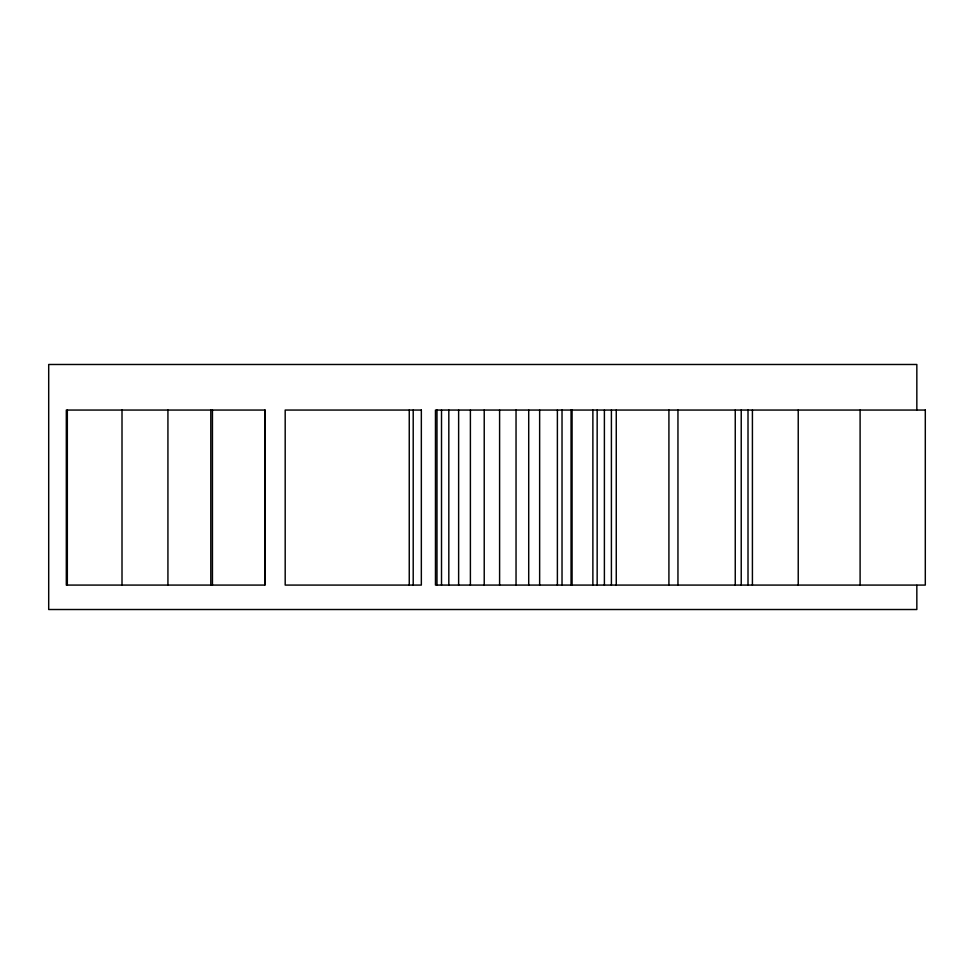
<?xml version="1.0" encoding="UTF-8"?>
<svg xmlns="http://www.w3.org/2000/svg" width="974" height="974" viewBox="0 0 974 974"><rect width="100%" height="100%" fill="white"/><g stroke="black" fill="none" stroke-linecap="round" stroke-linejoin="round"><path stroke-width="1.46" d="M916.838 409.859L916.838 364.483L48.7 364.483L48.7 609.517L916.838 609.517L916.838 585.313M860.103 410.054L860.103 585.082M798.23 410.054L798.23 585.082M752.415 410.054L752.415 585.082M748.008 410.054L748.008 585.082M741.226 410.054L741.226 585.082M735.248 410.054L735.248 585.082M677.953 410.054L677.953 585.082M668.919 410.054L668.919 585.082M616.262 410.054L616.262 585.082M611.404 410.054L611.404 585.082M604.391 410.054L604.391 585.082M597.159 410.054L597.159 585.082M592.874 410.054L592.874 585.082M572.079 410.054L572.079 585.082M571.056 410.054L571.056 585.082M562.022 410.054L562.022 585.082M557.384 410.054L557.384 585.082M539.645 410.054L539.645 585.082M528.712 410.054L528.712 585.082M516.037 410.054L516.037 585.082M499.601 410.054L499.601 585.082M484.224 410.054L484.224 585.082M470.393 410.054L470.393 585.082M458.632 410.054L458.632 585.082M448.819 410.054L448.819 585.082M441.514 410.054L441.514 585.082M436.985 410.054L436.985 585.082M413.207 410.054L413.207 585.082M409.25 410.054L409.25 585.082M264.733 410.054L264.733 585.082M212.442 410.054L212.442 585.082M210.81 410.054L210.81 585.082M167.93 410.054L167.93 585.082M122.006 410.054L122.006 585.082M67.328 410.054L67.328 585.082M264.965 410.054L66.317 410.054L66.317 585.082L264.965 585.082L264.965 410.054M421.34 410.054L285.187 410.054L285.187 585.082L421.34 585.082L421.34 410.054M925.3 410.054L435.463 410.054L435.463 585.082L925.3 585.082L925.3 410.054"/></g></svg>
